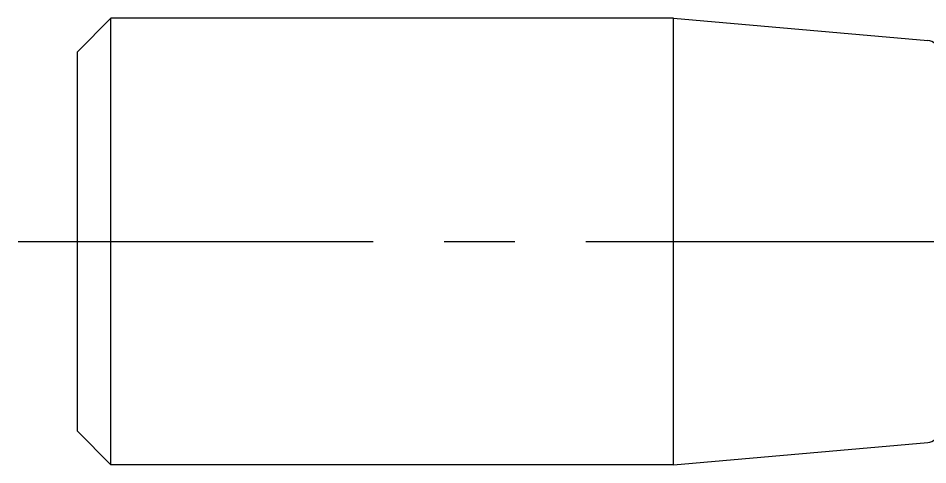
# Model space of a CAD drawing. Extents: x -2 to 705, y -8 to 380.
# Drawn here: x 221.09 to 261.78, y 294.34 to 314.34 of the extents above; entities that cross this region are included whole.
import ezdxf

# ---------------------------------------------------------------- set-up
doc = ezdxf.new("R2010")
doc.units = 0
doc.header["$LTSCALE"] = 0.5
doc.linetypes.add('CENTER', pattern=[50.8, 31.75, -6.35, 6.35, -6.35])
doc.layers.add('MSM_CENTER', color=1, linetype='CENTER')
doc.layers.add('MSM_CONTINUOUS', color=7, linetype='CONTINUOUS')

msp = doc.modelspace()

# ---------------------------------------------------------------- linework, layer by layer
at = {"layer": 'MSM_CENTER'}
msp.add_line((221.089, 304.344), (704.839, 304.344), dxfattribs=at)
at = {"layer": 'MSM_CONTINUOUS'}
for p, q in [((223.739, 312.844), (225.239, 314.344)), ((225.238, 294.344), (225.238, 314.344)), ((250.405, 314.344), (225.239, 314.344)), ((250.405, 294.344), (250.405, 314.344)), ((250.405, 314.344), (261.782, 313.348)), ((223.739, 295.844), (223.739, 312.844)), ((225.239, 294.344), (223.739, 295.844)), ((250.405, 294.344), (261.782, 295.339)), ((250.405, 294.344), (225.239, 294.344))]:
    msp.add_line(p, q, dxfattribs=at)
for centre, start, end in [((261.739, 312.85), 0, 85), ((261.739, 295.837), 275, 0)]:
    msp.add_arc(centre, 0.5, start, end, dxfattribs=at)

doc.saveas('drawing.dxf')
